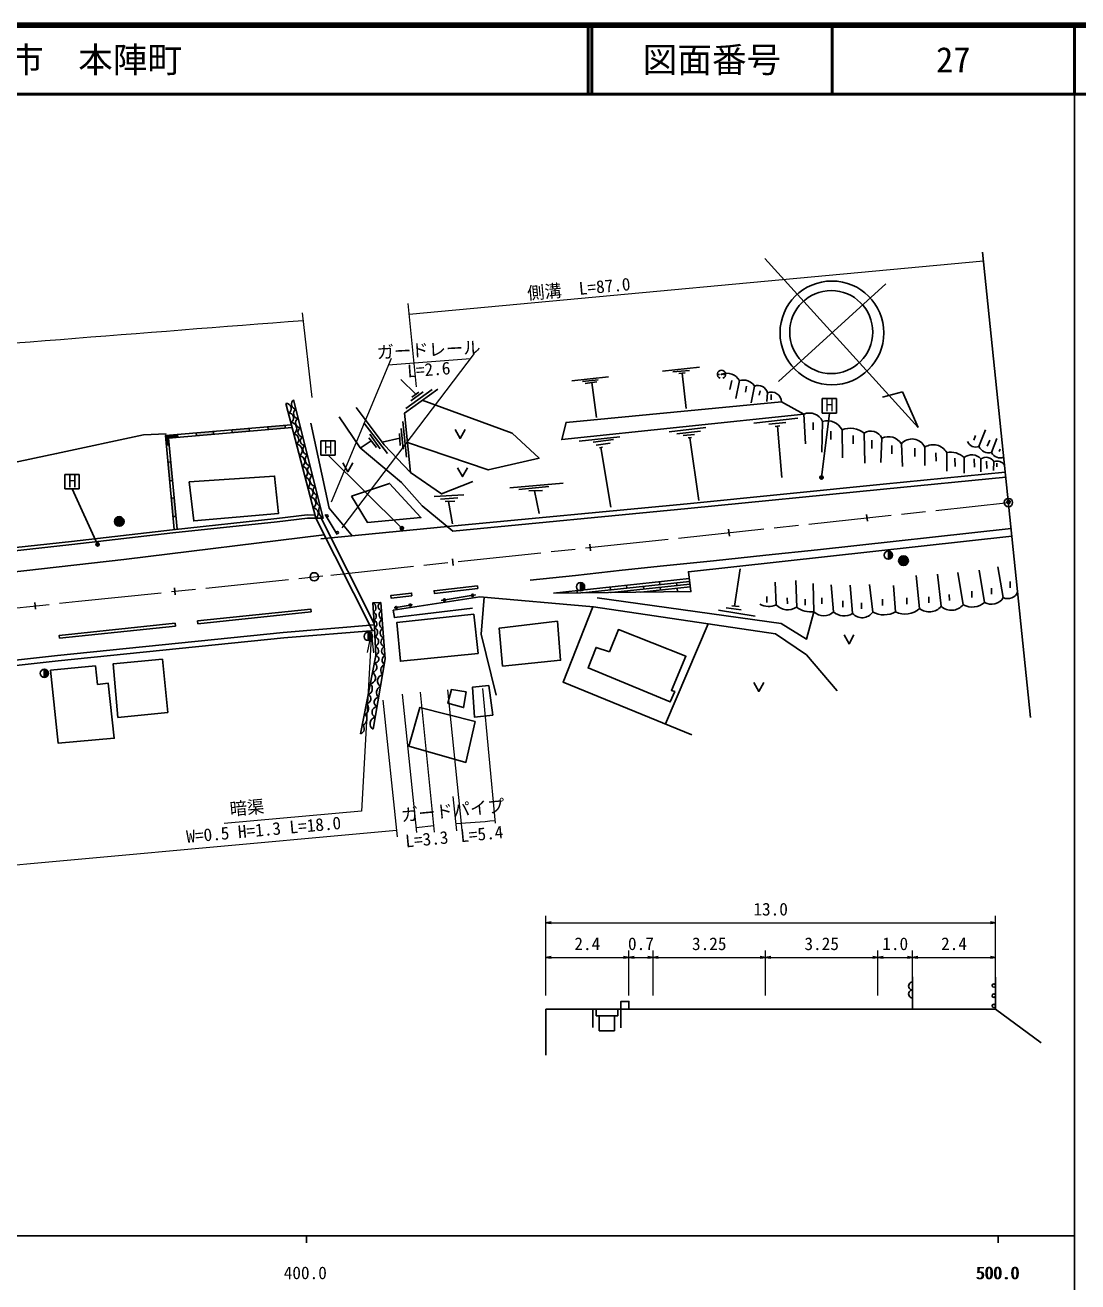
# Model space of a CAD drawing. Units: millimetres at full size, sheet at 1:1000, with parts at other scales. Extents: x -32835295 to 680000, y -214460296 to 380000.
# Drawn here: x 427357 to 579500, y 198357 to 380000 of the extents above; entities that cross this region are included whole.
import ezdxf
from ezdxf.enums import TextEntityAlignment as Align

# ---------------------------------------------------------------- set-up
doc = ezdxf.new("R2010")
doc.units = ezdxf.units.MM
doc.header["$LTSCALE"] = 1000
doc.header["$PDMODE"] = 32
doc.header["$PDSIZE"] = 500
doc.linetypes.add('CHAIN', pattern=[18.5, 12, -1.5, 3.5, -1.5])
for name, color, linetype, lineweight in [('M-BGD', 7, 'Continuous', 25), ('M-BGD-EXST', 7, 'Continuous', 25), ('M-BMK', 2, 'CHAIN', 13), ('M-BMK-OTRS', 5, 'Continuous', 25), ('M-BMK-SRVR', 3, 'Continuous', 25), ('M-STR-HTXT', 7, 'Continuous', 13), ('M-TTL', 2, 'Continuous', 140), ('M-TTL-BAND', 7, 'Continuous', 25), ('M-TTL-LINE', 7, 'Continuous', 50)]:
    doc.layers.add(name, color=color, linetype=linetype, lineweight=lineweight)
doc.layers.add('M-OTRS', color=6, linetype='Continuous')
doc.layers.add('M-TTL-TXT', color=7, linetype='Continuous')
doc.styles.add('ＭＳ ゴシック', font='')
doc.styles.get('ＭＳ ゴシック').set_extended_font_data('MS Gothic')

# ---------------------------------------------------------------- blocks, each defined once
blk = doc.blocks.new('open_arrow')
at = {"color": 0, "linetype": 'Continuous', "lineweight": -2}
blk.add_lwpolyline([(7.5, 1.25), (0, 0), (7.5, -1.25)], dxfattribs=at)

msp = doc.modelspace()

# ---------------------------------------------------------------- hatches: boundary and pattern name
at = {"layer": 'M-BGD'}
h = msp.add_hatch(color=256, dxfattribs=at)
edge = h.paths.add_edge_path()
edge.add_ellipse((528004, 329526), major_axis=(-37, -33.6), ratio=1, start_angle=-42.20757, end_angle=137.79243)
for points in [[(459772, 321313), (459738, 321711), (457247, 321498), (457281, 321100)], [(464953, 321756), (464919, 322154), (462428, 321941), (462462, 321543)], [(447638, 320677), (447766, 319317), (448165, 319354), (448074, 320313), (449410, 320427), (449376, 320826)], [(452066, 321056), (452100, 320657), (454591, 320870), (454557, 321268)], [(448254, 314140), (448653, 314177), (448399, 316865), (448001, 316828)], [(448742, 308963), (449141, 309000), (448887, 311688), (448489, 311651)], [(440256, 308265, 1), (441656, 308265, 0.41421), (440956, 308965, 0.41421)], [(552114, 302796, 0.41421), (552714, 303396, 0.41421), (552114, 303996)], [(553602, 302587, 1), (555002, 302587, 0.41421), (554302, 303287, 0.41421)], [(507622, 298229, 0.41421), (508222, 298829, 0.41421), (507622, 299429)], [(476946, 291047, 0.41421), (477546, 291647, 0.41421), (476946, 292247)], [(430125, 285718, 0.41421), (430725, 286318, 0.41421), (430125, 286918)]]:
    msp.add_hatch(color=256, dxfattribs=at).paths.add_polyline_path(points)
at = {"layer": 'M-BGD-EXST'}
for points in [[(542693, 314607, 0.41421), (542443, 314857, 0.41421), (542193, 314607, 1)], [(482058, 307277, 0.41421), (481808, 307527, 0.41421), (481558, 307277, 1)], [(438078, 304949, 0.41421), (437828, 305199, 0.41421), (437578, 304949, 1)]]:
    msp.add_hatch(color=256, dxfattribs=at).paths.add_polyline_path(points)

# ---------------------------------------------------------------- linework, layer by layer
at = {"layer": 'M-BGD'}
for p, q in [((483817, 326641), (481669, 328791)), ((506360, 328567), (511672, 329154)), ((519464, 329983), (524820, 330553)), ((520966, 329868), (523349, 330082)), ((521822, 329654), (522764, 329754)), ((522293, 329704), (522878, 324589)), ((527404, 329526), (527704, 329526)), ((528304, 329526), (528604, 329526)), ((482354, 324605), (486168, 327326)), ((484896, 326986), (483106, 325697)), ((484271, 326974), (483258, 326232)), ((507930, 328481), (510150, 328755)), ((508312, 328223), (509976, 328439)), ((509262, 328347), (509913, 323298)), ((529509, 328650), (529189, 327328)), ((530591, 328619), (530081, 326057)), ((531622, 327833), (531479, 326941)), ((532752, 327833), (532299, 325411)), ((533594, 327141), (533426, 326502)), ((534646, 326863), (534528, 325600)), ((535177, 326628), (535177, 325845)), ((539899, 323774), (540138, 319481)), ((459738, 321711), (459772, 321313)), ((462428, 321941), (462462, 321543)), ((464919, 322154), (464953, 321756)), ((476322, 322499), (479737, 318073)), ((481713, 321722), (482013, 318692)), ((481960, 322709), (482489, 317565)), ((520411, 321236), (525740, 321823)), ((539035, 323175), (532669, 322494)), ((534855, 322314), (537312, 322571)), ((535730, 321979), (536411, 322069)), ((536071, 322024), (536712, 314615)), ((541229, 322586), (541269, 321521)), ((542606, 322721), (542516, 318302)), ((449376, 320826), (449410, 320427)), ((452066, 321056), (452100, 320657)), ((454557, 321268), (454591, 320870)), ((457247, 321498), (457281, 321100)), ((477352, 319935), (475792, 318879)), ((478143, 318956), (477012, 320356)), ((477163, 320873), (478671, 318752)), ((481494, 320316), (478976, 319705)), ((481537, 319256), (481467, 320982)), ((507446, 319874), (513324, 320502)), ((509442, 319711), (512368, 320115)), ((524958, 321334), (521552, 320926)), ((522481, 320682), (524078, 320845)), ((523182, 320340), (523638, 320405)), ((523410, 320372), (524714, 311294)), ((543776, 321303), (543789, 320093)), ((545427, 321495), (545491, 317472)), ((547030, 320685), (547043, 319474)), ((548612, 321026), (548733, 316677)), ((549705, 320033), (549718, 318822)), ((551190, 320304), (551041, 316789)), ((564688, 320688), (564460, 320015)), ((565212, 319114), (566148, 321485)), ((566775, 319992), (566410, 319126)), ((567039, 318234), (567813, 320243)), ((448165, 319354), (447766, 319317)), ((509907, 319272), (511904, 319573)), ((510355, 318928), (510793, 318979)), ((510574, 318954), (512019, 310338)), ((552600, 319233), (552613, 318023)), ((553991, 319478), (554154, 316231)), ((555940, 318861), (555953, 317650)), ((557383, 319010), (557363, 316344)), ((558993, 318183), (559007, 316972)), ((560552, 318208), (560579, 315511)), ((568143, 318351), (568280, 318727)), ((448399, 316865), (448001, 316828)), ((561735, 317424), (561748, 316214)), ((563072, 317488), (563080, 315239)), ((564529, 317318), (564543, 316107)), ((565486, 317301), (565464, 315455)), ((566292, 316991), (566331, 315930)), ((567359, 316914), (567299, 315649)), ((567794, 316668), (567768, 316163)), ((448653, 314177), (448254, 314140)), ((497389, 313107), (505111, 313784)), ((498701, 312874), (503038, 313340)), ((500139, 312684), (502149, 312726)), ((501642, 309427), (500983, 312702)), ((448887, 311688), (448489, 311651)), ((486481, 311872), (490738, 312098)), ((487402, 311507), (489904, 311664)), ((488079, 311142), (489452, 311212)), ((488532, 311165), (489139, 307928)), ((449141, 309000), (448742, 308963)), ((469248, 309193), (468130, 309207)), ((470699, 309253), (472455, 306400)), ((469366, 308741), (468155, 308757)), ((477564, 292489), (469366, 308741)), ((488384, 307515), (470076, 305757)), ((477819, 293536), (470152, 308739)), ((552114, 303996), (552114, 302796)), ((568716, 297254), (567955, 301719)), ((503732, 297894), (523334, 300002)), ((529866, 296030), (530679, 301431)), ((538894, 295819), (538742, 299749)), ((556125, 300441), (556636, 295685)), ((559732, 295998), (559205, 300650)), ((562934, 296212), (562149, 300910)), ((566031, 296563), (565254, 301223)), ((507123, 298259), (507157, 297934)), ((507622, 299429), (507622, 298229)), ((507935, 297944), (523377, 299604)), ((509552, 298118), (509568, 297963)), ((511895, 298772), (511938, 298374)), ((511979, 297991), (511981, 297976)), ((512138, 297993), (523420, 299207)), ((514281, 299028), (514324, 298631)), ((514367, 298233), (514390, 298020)), ((516340, 298043), (523463, 298809)), ((516710, 298887), (516753, 298490)), ((516796, 298092), (516801, 298048)), ((519054, 299542), (519097, 299144)), ((519139, 298746), (519182, 298349)), ((521483, 299401), (521526, 299003)), ((521568, 298605), (521622, 298105)), ((535744, 299492), (535922, 296235)), ((541365, 295216), (541229, 299298)), ((543824, 299099), (544185, 295204)), ((546613, 299047), (546949, 294962)), ((549407, 299131), (549853, 295165)), ((552872, 299005), (553155, 295193)), ((564183, 298185), (564192, 297294)), ((567001, 298630), (567011, 297739)), ((569698, 299576), (569707, 298685)), ((534529, 297437), (534538, 296546)), ((537511, 297229), (537520, 296338)), ((540096, 297034), (540106, 296143)), ((542488, 297238), (542498, 296347)), ((545511, 296774), (545520, 295883)), ((548236, 296515), (548246, 295624)), ((551251, 297015), (551260, 296124)), ((554774, 297201), (554783, 296310)), ((557945, 297386), (557954, 296495)), ((560920, 297722), (560929, 296830)), ((527561, 295431), (532880, 294594)), ((528693, 295776), (530861, 295497)), ((530549, 295957), (529481, 296071)), ((519891, 278989), (526094, 293460)), ((476946, 292247), (476946, 291047)), ((555607, 237761), (555607, 242452)), ((567607, 237761), (567607, 242391)), ((502607, 237761), (502607, 231114)), ((502607, 237761), (567607, 237761)), ((509386, 237761), (509386, 235124)), ((509876, 237761), (513009, 237761)), ((509876, 236806), (509876, 237761)), ((509876, 236806), (510307, 236806)), ((510307, 236806), (512548, 236806)), ((510307, 234654), (510307, 236806)), ((512548, 236806), (512548, 234654)), ((512548, 236806), (513009, 236806)), ((513009, 237761), (513009, 236806)), ((567607, 237761), (574191, 232914)), ((512548, 234654), (510307, 234654))]:
    msp.add_line(p, q, dxfattribs=at)
for points in [[(487012, 327408), (482199, 323920), (483054, 315338)], [(466126, 325854), (470411, 308738), (469366, 308741), (465014, 325308)], [(484756, 325773), (497748, 321003), (501643, 317407), (494279, 315705), (482620, 319694)], [(472731, 323399), (475790, 318882), (481740, 313893), (484761, 310503), (489148, 306884)], [(475218, 324743), (479256, 319330), (483054, 315338), (487550, 312251), (492058, 314054)], [(448918, 307100), (447638, 320677), (465823, 322231)], [(449316, 307143), (448074, 320313), (465926, 321839)], [(468669, 322473), (471302, 310192), (474671, 306132)], [(489506, 321562), (490221, 320267), (490937, 321562)], [(447745, 320921), (444480, 320769), (431903, 318069), (417793, 315077), (405867, 312431), (400447, 310989), (395508, 309895), (384383, 308022), (368509, 305456), (360767, 304069), (347513, 302465)], [(473273, 316737), (473989, 315441), (474705, 316737)], [(488384, 307515), (523050, 310812), (551357, 313647), (569013, 315365)], [(489148, 306884), (523118, 310115), (551426, 312951), (569085, 314669)], [(489859, 316033), (490575, 314738), (491291, 316033)], [(468130, 309207), (463722, 308673), (448660, 307073), (434044, 305367), (417473, 303561), (397763, 301212), (374815, 298740), (349929, 295992), (346867, 295655)], [(468155, 308757), (463773, 308226), (448710, 306626), (434094, 304920), (417524, 303114), (397814, 300765), (374864, 298293), (349978, 295544), (346917, 295208)], [(500347, 299760), (506874, 300434), (513657, 301210), (519609, 301851), (526832, 302590), (534424, 303397), (541877, 304184), (569853, 307244)], [(470584, 306327), (441607, 302748), (425055, 300877), (411499, 300817), (401544, 299723), (391496, 298719), (377169, 295302), (367684, 294236), (360537, 293534), (353295, 292792), (343719, 291838), (342672, 293242)], [(569966, 306148), (523212, 300984), (523567, 298128), (503732, 297894)], [(477650, 278223), (479412, 288412), (478749, 296528), (477615, 296509), (477864, 292879), (478039, 288891), (475836, 277566)], [(492005, 295734), (480720, 294373), (480566, 295435), (493068, 297364), (509477, 295902), (535799, 292034), (540280, 288963), (544699, 283762)], [(480709, 295794), (483278, 296224), (480709, 295794)], [(487472, 296835), (492405, 297646), (487472, 296835)], [(493693, 297309), (493251, 291979), (495450, 283153)], [(541365, 295216), (540305, 291257), (536638, 293518), (510007, 297204)], [(509401, 295909), (505104, 285041), (523704, 277429)], [(343055, 270423), (343114, 278102), (355183, 279620), (380230, 282630), (408544, 286308), (432035, 288898), (464650, 292221), (477835, 293314)], [(343855, 270417), (343908, 277396), (355281, 278826), (380329, 281837), (408639, 285513), (432120, 288102), (464724, 291424), (477880, 292515)], [(545712, 291863), (546428, 290568), (547143, 291863)], [(430125, 286918), (430125, 285718), (430125, 286918)], [(532677, 285005), (533393, 283709), (534108, 285005)], [(514607, 237761), (514607, 238903), (513461, 238903), (513461, 235067)]]:
    msp.add_lwpolyline(points, dxfattribs=at)
for points in [[(539899, 323774), (504908, 320106), (505530, 322572), (536684, 325554)], [(451046, 313967), (451717, 308349), (463955, 309403), (463412, 314829)], [(474505, 311931), (476834, 308129), (484548, 308827), (480018, 313768)], [(483258, 297504), (480263, 297174), (480219, 297572), (483214, 297901)], [(492760, 298551), (486511, 297862), (486468, 298260), (492716, 298948)], [(468706, 295186), (468664, 295584), (452275, 293879), (452316, 293482)], [(492189, 294859), (481088, 293665), (481589, 288055), (492830, 289194)], [(449075, 293144), (432332, 291403), (432290, 291801), (449033, 293542)], [(504284, 293832), (495853, 292840), (496368, 287369), (504742, 288208)], [(511824, 289396), (509867, 290048), (508711, 287084), (520588, 282177), (521237, 283683), (520760, 283854), (522859, 288773), (513107, 292631)], [(437524, 287417), (431025, 286761), (432137, 276205), (440229, 276921), (439369, 284879), (437838, 284704)], [(447189, 288372), (440073, 287675), (440768, 279949), (447963, 280664)], [(491093, 283621), (488960, 283961), (488434, 281999), (490722, 281366)], [(494373, 284564), (491992, 284301), (492302, 279960), (494945, 280269)], [(492394, 279365), (484404, 281391), (482830, 275766), (491062, 273437)]]:
    msp.add_lwpolyline(points, close=True, dxfattribs=at)
for centre, radius in [((528004, 329526), 50), ((440956, 308265), 700), ((470994, 309061), 150), ((472478, 306650), 150), ((552114, 303396), 600), ((554302, 302587), 700), ((507622, 298829), 600), ((483021, 296181), 150), ((487950, 296914), 150), ((492028, 297584), 150), ((480992, 295841), 150), ((476946, 291647), 600), ((430125, 286318), 600), ((567357, 241180), 250), ((567357, 239717), 250), ((567357, 238242), 250)]:
    msp.add_circle(centre, radius, dxfattribs=at)
for centre, radius, start, end in [((528004, 329526), 600, 289.47122, 250.52878), ((528794, 327634), 2050, 28.71744, 112.65931), ((531159, 326818), 1889, 32.50142, 107.4853), ((533259, 326489), 1436, 15.1089, 110.66099), ((535197, 325480), 1489, 2.85048, 111.73481), ((465092, 324592), 720, 293.22606, 96.21164), ((466654, 325247), 804, 131.02343, 257.08596), ((465440, 323215), 719, 294.35303, 95.08467), ((466869, 323856), 724, 123.0263, 265.08309), ((540705, 321842), 2094, 24.81603, 112.66593), ((465723, 321673), 887, 300.27856, 89.15913), ((467163, 322512), 718, 119.78853, 268.32086), ((467501, 321175), 716, 120.10429, 268.0051), ((543265, 320379), 2433, 27.31151, 105.70726), ((546641, 318690), 3057, 49.83964, 113.40287), ((466087, 320108), 803, 305.39712, 84.04058), ((467770, 319886), 644, 117.09382, 271.01557), ((549585, 319536), 1779, 25.58886, 123.13172), ((552131, 318335), 2183, 31.5662, 115.54481), ((555536, 318145), 2040, 25.08632, 139.22175), ((564730, 320262), 1245, 201.4283, 292.74878), ((466463, 318516), 942, 304.86626, 84.57143), ((468270, 318652), 767, 129.60514, 258.50425), ((468766, 317221), 940, 133.68026, 254.42913), ((558589, 317116), 2245, 29.08751, 122.48647), ((561165, 315583), 2695, 44.96032, 103.1569), ((564183, 316150), 1739, 41.45421, 129.7023), ((566609, 319678), 1507, 202.00285, 286.56392), ((568274, 318828), 1371, 205.68221, 291.95394), ((466970, 316934), 810, 301.65235, 87.78535), ((467254, 315349), 906, 308.41573, 81.02197), ((468949, 315690), 762, 124.86302, 263.24637), ((566237, 316207), 1326, 32.17973, 124.44357), ((567819, 315682), 1314, 34.36451, 110.46882), ((467625, 313774), 886, 311.99165, 77.44605), ((469419, 314220), 906, 128.11208, 259.99731), ((468258, 312408), 710, 296.1532, 93.2845), ((469665, 312781), 679, 126.44139, 261.668), ((468543, 310943), 829, 301.33121, 88.10649), ((470553, 311476), 1172, 147.26959, 240.8398), ((468130, 309207), 0.5, 89.2567, 96.91058), ((468908, 309419), 818, 304.10628, 85.33142), ((470997, 309796), 1209, 147.12096, 240.98843), ((468155, 308757), 0.5, 89.2567, 96.91058), ((569368, 298627), 1519, 244.59243, 340.11692), ((477276, 295803), 784, 303.47068, 64.38293), ((478974, 295973), 599, 111.97551, 257.35524), ((534819, 298475), 2497, 239.43772, 296.22433), ((537576, 297636), 2168, 220.27339, 305.233), ((561229, 297661), 2237, 227.99444, 319.64683), ((564224, 298670), 2776, 242.32285, 310.60871), ((567034, 298227), 1943, 238.90425, 329.96734), ((477474, 294559), 634, 299.5731, 68.28051), ((479275, 294769), 755, 124.96325, 244.3675), ((540951, 298883), 3690, 234.85726, 276.45219), ((542781, 296592), 1974, 224.17162, 315.30415), ((545724, 296876), 2273, 227.38014, 302.61464), ((548322, 296194), 1845, 221.9134, 326.11285), ((551478, 298298), 3529, 242.59294, 298.3771), ((554527, 298049), 3168, 244.33661, 311.73261), ((558028, 297378), 2193, 230.57115, 320.98476), ((477560, 293425), 625, 299.14805, 68.70556), ((477577, 292219), 720, 298.56674, 66.44479), ((479233, 293475), 676, 114.91817, 254.41259), ((479414, 292161), 755, 118.63619, 250.69456), ((477759, 290915), 692, 288.59066, 76.42087), ((479480, 290829), 695, 117.03862, 252.29213), ((477937, 288371), 530, 259.02275, 78.96086), ((477667, 289560), 765, 299.07428, 65.93725), ((479523, 289568), 651, 113.05287, 256.27789), ((479744, 288236), 794, 118.17799, 233.45229), ((477436, 287203), 762, 279.7053, 58.27831), ((479703, 286753), 949, 117.0787, 223.29741), ((477087, 285680), 908, 279.70246, 58.28115), ((479203, 285198), 924, 101.92116, 238.45495), ((476598, 284102), 937, 291.21749, 46.76612), ((479080, 283541), 940, 112.51535, 227.86076), ((475991, 281227), 991, 301.93953, 45.51697), ((476636, 282615), 683, 274.1294, 63.85421), ((478511, 282132), 714, 94.99429, 245.38182), ((475745, 279727), 1014, 296.58878, 40.5726), ((478173, 279041), 971, 102.99113, 237.38498), ((478255, 280705), 779, 93.06921, 247.3069), ((475572, 278322), 800, 289.21389, 48.76972), ((555603, 241114), 573, 89.61364, 270.38636), ((555603, 239968), 573, 89.61364, 270.38636)]:
    msp.add_arc(centre, radius, start, end, dxfattribs=at)
at = {"layer": 'M-BGD-EXST'}
for p, q in [((544632, 326022), (542532, 326022)), ((542532, 326022), (542532, 323922)), ((544632, 323922), (544632, 326022)), ((543582, 323922), (542443, 314607)), ((542532, 323922), (544632, 323922)), ((472178, 319926), (470078, 319926)), ((470078, 319926), (470078, 317826)), ((472178, 317826), (472178, 319926)), ((470078, 317826), (472178, 317826)), ((471128, 317826), (481808, 307277)), ((435186, 315055), (433086, 315055)), ((433086, 315055), (433086, 312955)), ((435186, 312955), (435186, 315055)), ((433086, 312955), (435186, 312955)), ((434136, 312955), (437828, 304949))]:
    msp.add_line(p, q, dxfattribs=at)
for centre in [(542443, 314607), (481808, 307277), (437828, 304949)]:
    msp.add_circle(centre, 250, dxfattribs=at)
at = {"layer": 'M-BMK'}
msp.add_lwpolyline([(68286, 293686), (76340, 293667), (87247, 293609), (96005, 293147), (112747, 292358), (143627, 290905), (201650, 288498), (254437, 286228), (289876, 284930), (297502, 284656), (302955, 284663), (308566, 284687), (314607, 284853), (321616, 285275), (328384, 285825), (342971, 287307), (363802, 289356), (400492, 293122), (435076, 296721), (471558, 300514), (522207, 305909), (569465, 310993)], dxfattribs=at)
at = {"layer": 'M-BMK-OTRS'}
msp.add_line((572677, 279925), (565723, 347185), dxfattribs=at)
at = {"layer": 'M-BMK-SRVR'}
for p, q in [((534248, 346287), (556438, 321821)), ((551767, 342600), (536212, 328492)), ((554167, 327013), (551276, 326209)), ((556438, 321821), (554167, 327013)), ((548976, 309292), (549083, 308298)), ((529024, 307145), (529131, 306151)), ((508961, 305001), (509067, 304006)), ((489097, 302885), (489203, 301891)), ((448952, 298666), (449055, 297672)), ((428776, 296568), (428879, 295573))]:
    msp.add_line(p, q, dxfattribs=at)
for centre, radius in [((543958, 335518), 7500), ((543859, 335641), 6000), ((569465, 310993), 600), ((469132, 300262), 600)]:
    msp.add_circle(centre, radius, dxfattribs=at)
at = {"layer": 'M-OTRS'}
msp.add_point((569486, 311085), dxfattribs=at)
at = {"layer": 'M-STR-HTXT'}
for p, q in [((565857, 345893), (482875, 338160)), ((483924, 327699), (482716, 339744)), ((467416, 338428), (468779, 326202)), ((473190, 307351), (492302, 332547)), ((480242, 331821), (471565, 311037)), ((491706, 331761), (479833, 330841)), ((486515, 263336), (484497, 283568)), ((488387, 283908), (490482, 263651)), ((493435, 284125), (495275, 264669)), ((479073, 282440), (481107, 262697)), ((481869, 283325), (483938, 263288)), ((489176, 268516), (489689, 263562)), ((483860, 264042), (486419, 264297)), ((502607, 239761), (502607, 251261)), ((567607, 239761), (567607, 251261)), ((502607, 250261), (567607, 250261)), ((502607, 239761), (502607, 246261)), ((502607, 245261), (514607, 245261)), ((514607, 239761), (514607, 246261)), ((514607, 239761), (514607, 246261)), ((514607, 245261), (518107, 245261)), ((518107, 239761), (518107, 246261)), ((518107, 239761), (518107, 246261)), ((518107, 245261), (534357, 245261)), ((534357, 239761), (534357, 246261)), ((534357, 239761), (534357, 246261)), ((534357, 245261), (550607, 245261)), ((550607, 239761), (550607, 246261)), ((550607, 239761), (550607, 246261)), ((550607, 245261), (555607, 245261)), ((555607, 239761), (555607, 246261)), ((555607, 239761), (555607, 246261)), ((555607, 245261), (567607, 245261)), ((567607, 239761), (567607, 246261))]:
    msp.add_line(p, q, dxfattribs=at)
msp.add_lwpolyline([(477437, 292311), (475960, 266392), (456102, 264624)], dxfattribs=at)
for centre, radius, start, end in [((1764318, -16533123), 16920161, 94.3955, 94.87218), ((2935350, -26882859), 27257176, 95.16612, 95.45175), ((480231, 411066), 146777, 273.65282, 275.86813)]:
    msp.add_arc(centre, radius, start, end, dxfattribs=at)
at = {"layer": 'M-TTL'}
msp.add_line((680000, 380000), (40000, 380000), dxfattribs=at)
at = {"layer": 'M-TTL-BAND'}
for p, q in [((579000, 20000), (579000, 370000)), ((40000, 205000), (579000, 205000)), ((468000, 205000), (468000, 204000)), ((568000, 205000), (568000, 204000))]:
    msp.add_line(p, q, dxfattribs=at)
at = {"layer": 'M-TTL-LINE'}
for p, q in [((508747, 380000), (508747, 370000)), ((509247, 380000), (509247, 370000)), ((543997, 380000), (543997, 370000)), ((579000, 380000), (579000, 370000)), ((40000, 370000), (680000, 370000))]:
    msp.add_line(p, q, dxfattribs=at)

# ---------------------------------------------------------------- block references
at = {"layer": 'M-STR-HTXT'}
for p, xscale, yscale, rotation in [((477437, 292311), 400, 400, 266.7), ((567607, 250261), 100, 100, 180), ((514607, 245261), 100, 100, 180), ((518107, 245261), 100, 100, 180), ((534357, 245261), 100, 100, 180), ((550607, 245261), 100, 100, 180), ((555607, 245261), 100, 100, 180), ((567607, 245261), 100, 100, 180)]:
    msp.add_blockref('open_arrow', p, dxfattribs=dict(at, xscale=xscale, yscale=yscale, rotation=rotation))
at = {"layer": 'M-STR-HTXT', "xscale": 100, "yscale": 100}
for p in [(502607, 250261), (502607, 245261), (514607, 245261), (518107, 245261), (534357, 245261), (550607, 245261), (555607, 245261)]:
    msp.add_blockref('open_arrow', p, dxfattribs=at)

# ---------------------------------------------------------------- texts
at = {"layer": 'M-BGD-EXST', "style": 'ＭＳ ゴシック'}
for p in [(542985, 323614), (470530, 317518), (433539, 312647)]:
    msp.add_text('H', height=1833, dxfattribs=at).set_placement(p, align=Align.BOTTOM_LEFT)
at = {"layer": 'M-STR-HTXT', "style": 'ＭＳ ゴシック'}
for s, rotation, p in [('側溝  L=87.0', 5.315, (500054, 339763)), ('ガードレール', 2.891, (478247, 331245)), ('L=2.6', 4.295, (482697, 328537)), ('暗渠', 5.089, (457054, 265210)), ('ガードパイプ', 5.447, (481836, 264335)), ('W=0.5 H=1.3 L=18.0', 5.167, (450789, 261251)), ('L=3.3', 5.408, (482441, 260595)), ('L=5.4', 5.408, (490376, 261350))]:
    msp.add_text(s, height=1833, rotation=rotation, dxfattribs=at).set_placement(p, align=Align.BOTTOM_LEFT)
for s, p in [('13.0', (532607, 250761)), ('2.4', (506732, 245761)), ('0.7', (514482, 245761)), ('3.25', (523732, 245761)), ('3.25', (539982, 245761)), ('1.0', (551232, 245761)), ('2.4', (559732, 245761))]:
    msp.add_text(s, height=1833, dxfattribs=at).set_placement(p, align=Align.BOTTOM_LEFT)
at = {"layer": 'M-TTL-BAND', "style": 'ＭＳ ゴシック'}
for s, p in [('400.0', (467844, 198195)), ('500.0', (567844, 198195)), ('500.0', (568000, 198195))]:
    msp.add_text(s, height=1833, dxfattribs=at).set_placement(p, align=Align.BOTTOM_CENTER)
at = {"layer": 'M-TTL-TXT', "style": 'ＭＳ ゴシック'}
msp.add_text('周南市中市\u3000本陣町', height=3666, dxfattribs=at).set_placement((405024, 375000), align=Align.MIDDLE_LEFT)
for s, p in [('図面番号', (526622, 375000)), ('27', (561497, 375000))]:
    msp.add_text(s, height=3666, dxfattribs=at).set_placement(p, align=Align.MIDDLE_CENTER)

doc.saveas('drawing.dxf')
